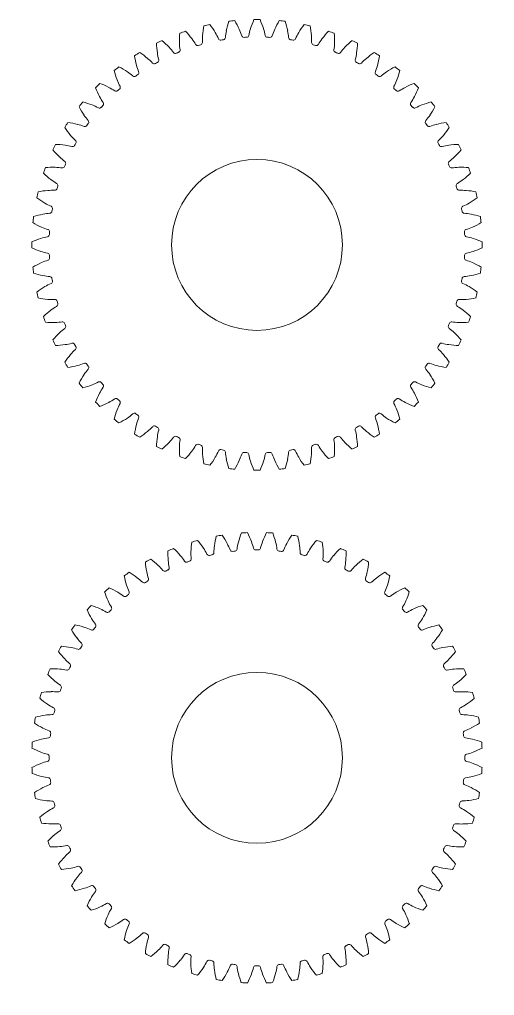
# Model space of a CAD drawing. Header units: millimetres. Extents: x -310 to 169, y -186 to 172.
# Drawn here: x -202.6 to -141.4, y -186.1 to -60.5 of the extents above; entities that cross this region are included whole.
import ezdxf

# ---------------------------------------------------------------- set-up
doc = ezdxf.new("R2010")
doc.units = ezdxf.units.MM
doc.header["$MEASUREMENT"] = 0
doc.layers.add('A-DETL-LWT5', color=2, linetype='Continuous', lineweight=0)

# ---------------------------------------------------------------- blocks, each defined once
blk = doc.blocks.new('*U14')
for p, q in [((-4.32, 26.4), (-4.48, 26.37)), ((-1.5, 26.71), (-1.66, 26.7)), ((-1.34, 26.72), (-1.5, 26.71)), ((1.5, 26.71), (1.34, 26.72)), ((1.66, 26.7), (1.5, 26.71)), ((4.48, 26.37), (4.32, 26.4)), ((-7.41, 25.7), (-7.56, 25.66)), ((-7.25, 25.75), (-7.41, 25.7)), ((-4.48, 26.37), (-4.64, 26.34)), ((4.64, 26.34), (4.48, 26.37)), ((7.41, 25.7), (7.25, 25.75)), ((7.56, 25.66), (7.41, 25.7)), ((-10.24, 24.71), (-10.39, 24.65)), ((-10.09, 24.78), (-10.24, 24.71)), ((10.24, 24.71), (10.09, 24.78)), ((10.39, 24.65), (10.24, 24.71)), ((-12.94, 23.41), (-13.08, 23.33)), ((-12.8, 23.49), (-12.94, 23.41)), ((12.94, 23.41), (12.8, 23.49)), ((13.08, 23.33), (12.94, 23.41)), ((-15.48, 21.82), (-15.61, 21.72)), ((-15.35, 21.91), (-15.48, 21.82)), ((15.48, 21.82), (15.35, 21.91)), ((15.61, 21.72), (15.48, 21.82)), ((-17.82, 19.95), (-17.95, 19.84)), ((-17.7, 20.05), (-17.82, 19.95)), ((17.82, 19.95), (17.7, 20.05)), ((17.95, 19.84), (17.82, 19.95)), ((-19.95, 17.82), (-20.05, 17.7)), ((-19.84, 17.95), (-19.95, 17.82)), ((19.95, 17.82), (19.84, 17.95)), ((20.05, 17.7), (19.95, 17.82)), ((-21.82, 15.48), (-21.91, 15.35)), ((-21.72, 15.61), (-21.82, 15.48)), ((21.82, 15.48), (21.72, 15.61)), ((21.91, 15.35), (21.82, 15.48)), ((-23.41, 12.94), (-23.49, 12.8)), ((-23.33, 13.08), (-23.41, 12.94)), ((23.41, 12.94), (23.33, 13.08)), ((23.49, 12.8), (23.41, 12.94)), ((-24.71, 10.24), (-24.78, 10.09)), ((-24.65, 10.39), (-24.71, 10.24)), ((24.71, 10.24), (24.65, 10.39)), ((24.78, 10.09), (24.71, 10.24)), ((-25.66, 7.56), (-25.7, 7.41)), ((25.7, 7.41), (25.66, 7.56)), ((-25.7, 7.41), (-25.75, 7.25)), ((25.75, 7.25), (25.7, 7.41)), ((-26.37, 4.48), (-26.4, 4.32)), ((-26.34, 4.64), (-26.37, 4.48)), ((26.37, 4.48), (26.34, 4.64)), ((26.4, 4.32), (26.37, 4.48)), ((-26.71, 1.5), (-26.72, 1.34)), ((-26.7, 1.66), (-26.71, 1.5)), ((26.71, 1.5), (26.7, 1.66)), ((26.72, 1.34), (26.71, 1.5)), ((-26.72, -1.34), (-26.71, -1.5)), ((-26.71, -1.5), (-26.7, -1.66)), ((-26.4, -4.32), (-26.37, -4.48)), ((-26.37, -4.48), (-26.34, -4.64)), ((26.34, -4.64), (26.37, -4.48)), ((26.37, -4.48), (26.4, -4.32)), ((-25.75, -7.25), (-25.7, -7.41)), ((-25.7, -7.41), (-25.66, -7.56)), ((25.66, -7.56), (25.7, -7.41)), ((25.7, -7.41), (25.75, -7.25)), ((-24.78, -10.09), (-24.71, -10.24)), ((-24.71, -10.24), (-24.65, -10.39)), ((24.65, -10.39), (24.71, -10.24)), ((24.71, -10.24), (24.78, -10.09)), ((-23.49, -12.8), (-23.41, -12.94)), ((-23.41, -12.94), (-23.33, -13.08)), ((23.33, -13.08), (23.41, -12.94)), ((23.41, -12.94), (23.49, -12.8)), ((-21.91, -15.35), (-21.82, -15.48)), ((-21.82, -15.48), (-21.72, -15.61)), ((21.72, -15.61), (21.82, -15.48)), ((21.82, -15.48), (21.91, -15.35)), ((-20.05, -17.7), (-19.95, -17.82)), ((-19.95, -17.82), (-19.84, -17.95)), ((19.84, -17.95), (19.95, -17.82)), ((19.95, -17.82), (20.05, -17.7)), ((-17.95, -19.84), (-17.82, -19.95)), ((-17.82, -19.95), (-17.7, -20.05)), ((17.7, -20.05), (17.82, -19.95)), ((17.82, -19.95), (17.95, -19.84)), ((-15.61, -21.72), (-15.48, -21.82)), ((-15.48, -21.82), (-15.35, -21.91)), ((15.35, -21.91), (15.48, -21.82)), ((15.48, -21.82), (15.61, -21.72)), ((-13.08, -23.33), (-12.94, -23.41)), ((-12.94, -23.41), (-12.8, -23.49)), ((12.8, -23.49), (12.94, -23.41)), ((12.94, -23.41), (13.08, -23.33)), ((-10.39, -24.65), (-10.24, -24.71)), ((-10.24, -24.71), (-10.09, -24.78)), ((10.09, -24.78), (10.24, -24.71)), ((10.24, -24.71), (10.39, -24.65)), ((-7.56, -25.66), (-7.41, -25.7)), ((-7.41, -25.7), (-7.25, -25.75)), ((-4.64, -26.34), (-4.48, -26.37)), ((-4.48, -26.37), (-4.32, -26.4)), ((4.32, -26.4), (4.48, -26.37)), ((4.48, -26.37), (4.64, -26.34)), ((7.25, -25.75), (7.41, -25.7)), ((7.41, -25.7), (7.56, -25.66)), ((-1.66, -26.7), (-1.5, -26.71)), ((-1.5, -26.71), (-1.34, -26.72)), ((1.34, -26.72), (1.5, -26.71)), ((1.5, -26.71), (1.66, -26.7))]:
    blk.add_line(p, q)
for centre, radius, start, end in [((9.33, 24.62), 10.66, 155.7471, 162.5038), ((0, 0), 29, 89.2275, 90.7725), ((-9.33, 24.62), 10.66, 17.4962, 24.2529), ((3.62, 26.08), 10.66, 168.6043, 175.3609), ((0, 0), 29, 102.0847, 103.6296), ((-14.57, 21.93), 10.66, 30.3533, 37.11), ((6.51, 25.51), 10.66, 162.1757, 168.9324), ((0, 0), 29, 95.6561, 97.201), ((-12.03, 23.42), 10.66, 23.9248, 30.6814), ((-9.19, 24.67), 7.56, 17.2301, 23.9746), ((6.37, 25.54), 7.56, 162.454, 169.1985), ((-6.37, 25.54), 7.56, 10.8015, 17.546), ((9.19, 24.67), 7.56, 156.0254, 162.7699), ((12.03, 23.42), 10.66, 149.3186, 156.0752), ((0, 0), 29, 82.799, 84.3439), ((-6.51, 25.51), 10.66, 11.0676, 17.8243), ((14.57, 21.93), 10.66, 142.89, 149.6467), ((0, 0), 29, 76.3704, 77.9153), ((-3.62, 26.08), 10.66, 4.6391, 11.3957), ((0.67, 26.32), 10.66, 175.0328, 181.7895), ((0, 0), 29, 108.5132, 110.0582), ((-16.94, 20.16), 10.66, 36.7819, 43.5386), ((-14.45, 22.01), 7.56, 30.0873, 36.8317), ((0.53, 26.32), 7.56, 175.3111, 182.0556), ((-11.89, 23.49), 7.56, 23.6587, 30.4032), ((-4.69, 26.64), 0.3, 203.4137, 279.9937), ((-4.37, 26.7), 0.3, 279.292, 355.872), ((3.47, 26.1), 7.56, 168.8825, 175.627), ((-1.68, 27), 0.3, 196.9851, 273.5651), ((-1.35, 27.02), 0.3, 272.8635, 349.4434), ((1.35, 27.02), 0.3, 190.5566, 267.1365), ((1.68, 27), 0.3, 266.4349, 343.0149), ((-3.47, 26.1), 7.56, 4.373, 11.1175), ((4.37, 26.7), 0.3, 184.128, 260.708), ((4.69, 26.64), 0.3, 260.0063, 336.5863), ((11.89, 23.49), 7.56, 149.5968, 156.3413), ((-0.53, 26.32), 7.56, 357.9444, 4.6889), ((14.45, 22.01), 7.56, 143.1683, 149.9127), ((16.94, 20.16), 10.66, 136.4614, 143.2181), ((0, 0), 29, 69.9418, 71.4868), ((-0.67, 26.32), 10.66, 358.2105, 4.9672), ((0, 0), 29, 114.9418, 116.4868), ((-2.28, 26.23), 10.66, 181.4614, 188.2181), ((-19.09, 18.13), 10.66, 43.2105, 49.9672), ((-16.82, 20.25), 7.56, 36.5158, 43.2603), ((-2.43, 26.21), 7.56, 181.7397, 188.4842), ((-7.65, 25.95), 0.3, 209.8423, 286.4223), ((-7.33, 26.04), 0.3, 285.7206, 2.3006), ((7.33, 26.04), 0.3, 177.6994, 254.2794), ((7.65, 25.95), 0.3, 253.5777, 330.1577), ((2.43, 26.21), 7.56, 351.5158, 358.2603), ((16.82, 20.25), 7.56, 136.7397, 143.4842), ((19.09, 18.13), 10.66, 130.0328, 136.7895), ((0, 0), 29, 63.5132, 65.0582), ((2.28, 26.23), 10.66, 351.7819, 358.5386), ((0, 0), 29, 121.3704, 122.9153), ((-5.2, 25.81), 10.66, 187.89, 194.6467), ((-21, 15.88), 10.66, 49.6391, 56.3957), ((-18.98, 18.24), 7.56, 42.9444, 49.6889), ((-5.35, 25.78), 7.56, 188.1683, 194.9127), ((-10.5, 24.93), 0.3, 216.2709, 292.8508), ((-10.2, 25.05), 0.3, 292.1492, 8.7291), ((10.2, 25.05), 0.3, 171.2709, 247.8508), ((10.5, 24.93), 0.3, 247.1492, 323.7291), ((5.35, 25.78), 7.56, 345.0873, 351.8317), ((18.98, 18.24), 7.56, 130.3111, 137.0556), ((21, 15.88), 10.66, 123.6043, 130.3609), ((0, 0), 29, 57.0847, 58.6296), ((5.2, 25.81), 10.66, 345.3533, 352.11), ((0, 0), 29, 127.799, 129.3439), ((-22.64, 13.43), 10.66, 56.0676, 62.8243), ((-8.2, 25.02), 7.56, 194.5968, 201.3413), ((-13.23, 23.59), 0.3, 222.6994, 299.2794), ((-12.94, 23.75), 0.3, 298.5777, 15.1577), ((12.94, 23.75), 0.3, 164.8423, 241.4223), ((13.23, 23.59), 0.3, 240.7206, 317.3006), ((8.2, 25.02), 7.56, 338.6587, 345.4032), ((22.64, 13.43), 10.66, 117.1757, 123.9324), ((0, 0), 29, 50.6561, 52.201), ((-8.06, 25.06), 10.66, 194.3186, 201.0752), ((-20.91, 16), 7.56, 49.373, 56.1175), ((-15.79, 21.96), 0.3, 229.128, 305.708), ((-15.52, 22.16), 0.3, 305.0063, 21.5863), ((15.52, 22.16), 0.3, 158.4137, 234.9937), ((15.79, 21.96), 0.3, 234.292, 310.872), ((20.91, 16), 7.56, 123.8825, 130.627), ((8.06, 25.06), 10.66, 338.9248, 345.6814), ((0, 0), 29, 134.2275, 135.7725), ((-10.81, 24), 10.66, 200.7471, 207.5038), ((-24, 10.81), 10.66, 62.4962, 69.2529), ((-22.57, 13.56), 7.56, 55.8015, 62.546), ((-10.95, 23.94), 7.56, 201.0254, 207.7699), ((-17.9, 20.28), 0.3, 311.4349, 28.0149), ((17.9, 20.28), 0.3, 151.9851, 228.5651), ((10.95, 23.94), 7.56, 332.2301, 338.9746), ((22.57, 13.56), 7.56, 117.454, 124.1985), ((24, 10.81), 10.66, 110.7471, 117.5038), ((0, 0), 29, 44.2275, 45.7725), ((10.81, 24), 10.66, 332.4962, 339.2529), ((-13.56, 22.57), 7.56, 207.454, 214.1985), ((-18.15, 20.06), 0.3, 235.5566, 312.1365), ((18.15, 20.06), 0.3, 227.8635, 304.4434), ((13.56, 22.57), 7.56, 325.8015, 332.546), ((0, 0), 29, 140.6561, 142.201), ((-13.43, 22.64), 10.66, 207.1757, 213.9324), ((-25.06, 8.06), 10.66, 68.9248, 75.6814), ((-23.94, 10.95), 7.56, 62.2301, 68.9746), ((-20.28, 17.9), 0.3, 241.9851, 318.5651), ((-20.06, 18.15), 0.3, 317.8635, 34.4434), ((20.06, 18.15), 0.3, 145.5566, 222.1365), ((20.28, 17.9), 0.3, 221.4349, 298.0149), ((23.94, 10.95), 7.56, 111.0254, 117.7699), ((25.06, 8.06), 10.66, 104.3186, 111.0752), ((13.43, 22.64), 10.66, 326.0676, 332.8243), ((0, 0), 29, 37.799, 39.3439), ((-16, 20.91), 7.56, 213.8825, 220.627), ((16, 20.91), 7.56, 319.373, 326.1175), ((0, 0), 29, 147.0847, 148.6296), ((-15.88, 21), 10.66, 213.6043, 220.3609), ((-25.81, 5.2), 10.66, 75.3533, 82.11), ((-25.02, 8.2), 7.56, 68.6587, 75.4032), ((-22.16, 15.52), 0.3, 248.4137, 324.9937), ((-21.96, 15.79), 0.3, 324.292, 40.872), ((21.96, 15.79), 0.3, 139.128, 215.708), ((22.16, 15.52), 0.3, 215.0063, 291.5863), ((25.02, 8.2), 7.56, 104.5968, 111.3413), ((25.81, 5.2), 10.66, 97.89, 104.6467), ((15.88, 21), 10.66, 319.6391, 326.3957), ((0, 0), 29, 31.3704, 32.9153), ((-18.24, 18.98), 7.56, 220.3111, 227.0556), ((18.24, 18.98), 7.56, 312.9444, 319.6889), ((0, 0), 29, 153.5132, 155.0582), ((-26.23, 2.28), 10.66, 81.7819, 88.5386), ((-25.78, 5.35), 7.56, 75.0873, 81.8317), ((-23.75, 12.94), 0.3, 254.8423, 331.4223), ((-23.59, 13.23), 0.3, 330.7206, 47.3006), ((23.59, 13.23), 0.3, 132.6994, 209.2794), ((23.75, 12.94), 0.3, 208.5777, 285.1577), ((25.78, 5.35), 7.56, 98.1683, 104.9127), ((26.23, 2.28), 10.66, 91.4614, 98.2181), ((0, 0), 29, 24.9418, 26.4868), ((-18.13, 19.09), 10.66, 220.0328, 226.7895), ((-20.25, 16.82), 7.56, 226.7397, 233.4842), ((20.25, 16.82), 7.56, 306.5158, 313.2603), ((18.13, 19.09), 10.66, 313.2105, 319.9672), ((-25.05, 10.2), 0.3, 261.2709, 337.8508), ((-24.93, 10.5), 0.3, 337.1492, 53.7291), ((24.93, 10.5), 0.3, 126.2709, 202.8508), ((25.05, 10.2), 0.3, 202.1492, 278.7291), ((0, 0), 29, 159.9418, 161.4868), ((-20.16, 16.94), 10.66, 226.4614, 233.2181), ((-26.32, -0.67), 10.66, 88.2105, 94.9672), ((-26.21, 2.43), 7.56, 81.5158, 88.2603), ((26.21, 2.43), 7.56, 91.7397, 98.4842), ((26.32, -0.67), 10.66, 85.0328, 91.7895), ((20.16, 16.94), 10.66, 306.7819, 313.5386), ((0, 0), 29, 18.5132, 20.0582), ((-22.01, 14.45), 7.56, 233.1683, 239.9127), ((-25.95, 7.65), 0.3, 343.5777, 60.1577), ((25.95, 7.65), 0.3, 119.8423, 196.4223), ((22.01, 14.45), 7.56, 300.0873, 306.8317), ((0, 0), 29, 166.3704, 167.9153), ((-26.08, -3.62), 10.66, 94.6391, 101.3957), ((-26.32, -0.53), 7.56, 87.9444, 94.6889), ((-26.04, 7.33), 0.3, 267.6994, 344.2794), ((26.04, 7.33), 0.3, 195.7206, 272.3006), ((26.32, -0.53), 7.56, 85.3111, 92.0556), ((26.08, -3.62), 10.66, 78.6043, 85.3609), ((0, 0), 29, 12.0847, 13.6296), ((-21.93, 14.57), 10.66, 232.89, 239.6467), ((-23.49, 11.89), 7.56, 239.5968, 246.3413), ((23.49, 11.89), 7.56, 293.6587, 300.4032), ((21.93, 14.57), 10.66, 300.3533, 307.11), ((-25.51, -6.51), 10.66, 101.0676, 107.8243), ((-26.1, -3.47), 7.56, 94.373, 101.1175), ((-26.7, 4.37), 0.3, 274.128, 350.708), ((-26.64, 4.69), 0.3, 350.0063, 66.5863), ((26.64, 4.69), 0.3, 113.4137, 189.9937), ((26.7, 4.37), 0.3, 189.292, 265.872), ((26.1, -3.47), 7.56, 78.8825, 85.627), ((25.51, -6.51), 10.66, 72.1757, 78.9324), ((0, 0), 29, 172.799, 174.3439), ((-23.42, 12.03), 10.66, 239.3186, 246.0752), ((23.42, 12.03), 10.66, 293.9248, 300.6814), ((0, 0), 29, 5.6561, 7.201), ((-24.67, 9.19), 7.56, 246.0254, 252.7699), ((-27.02, 1.35), 0.3, 280.5566, 357.1365), ((-27, 1.68), 0.3, 356.4349, 73.0149), ((27, 1.68), 0.3, 106.9851, 183.5651), ((27.02, 1.35), 0.3, 182.8635, 259.4434), ((24.67, 9.19), 7.56, 287.2301, 293.9746), ((-24.62, -9.33), 10.66, 107.4962, 114.2529), ((0, 0), 29, 179.2275, 180.7725), ((-25.54, -6.37), 7.56, 100.8015, 107.546), ((25.54, -6.37), 7.56, 72.454, 79.1985), ((24.62, -9.33), 10.66, 65.7471, 72.5038), ((0, 0), 29, 359.2275, 0.7725), ((-24.62, 9.33), 10.66, 245.7471, 252.5038), ((-25.54, 6.37), 7.56, 252.454, 259.1985), ((-27.02, -1.35), 0.3, 2.8635, 79.4434), ((27.02, -1.35), 0.3, 100.5566, 177.1365), ((25.54, 6.37), 7.56, 280.8015, 287.546), ((24.62, 9.33), 10.66, 287.4962, 294.2529), ((-23.42, -12.03), 10.66, 113.9248, 120.6814), ((-24.67, -9.19), 7.56, 107.2301, 113.9746), ((-27, -1.68), 0.3, 286.9851, 3.5651), ((0, 0), 26.75, 356.4349, 357.1365), ((27, -1.68), 0.3, 176.4349, 253.0149), ((24.67, -9.19), 7.56, 66.0254, 72.7699), ((23.42, -12.03), 10.66, 59.3186, 66.0752), ((0, 0), 29, 185.6561, 187.201), ((-25.51, 6.51), 10.66, 252.1757, 258.9324), ((25.51, 6.51), 10.66, 281.0676, 287.8243), ((0, 0), 29, 352.799, 354.3439), ((-26.1, 3.47), 7.56, 258.8825, 265.627), ((-23.49, -11.89), 7.56, 113.6587, 120.4032), ((-26.7, -4.37), 0.3, 9.292, 85.872), ((-26.64, -4.69), 0.3, 293.4137, 9.9937), ((26.64, -4.69), 0.3, 170.0063, 246.5863), ((26.7, -4.37), 0.3, 94.128, 170.708), ((23.49, -11.89), 7.56, 59.5968, 66.3413), ((26.1, 3.47), 7.56, 274.373, 281.1175), ((-21.93, -14.57), 10.66, 120.3533, 127.11), ((0, 0), 29, 192.0847, 193.6296), ((21.93, -14.57), 10.66, 52.89, 59.6467), ((0, 0), 29, 346.3704, 347.9153), ((-26.08, 3.62), 10.66, 258.6043, 265.3609), ((-26.32, 0.53), 7.56, 265.3111, 272.0556), ((-26.04, -7.33), 0.3, 15.7206, 92.3006), ((26.04, -7.33), 0.3, 87.6994, 164.2794), ((26.32, 0.53), 7.56, 267.9444, 274.6889), ((26.08, 3.62), 10.66, 274.6391, 281.3957), ((-20.16, -16.94), 10.66, 126.7819, 133.5386), ((-22.01, -14.45), 7.56, 120.0873, 126.8317), ((-25.95, -7.65), 0.3, 299.8423, 16.4223), ((25.95, -7.65), 0.3, 163.5777, 240.1577), ((22.01, -14.45), 7.56, 53.1683, 59.9127), ((20.16, -16.94), 10.66, 46.4614, 53.2181), ((0, 0), 29, 198.5132, 200.0582), ((-26.32, 0.67), 10.66, 265.0328, 271.7895), ((-26.21, -2.43), 7.56, 271.7397, 278.4842), ((-25.05, -10.2), 0.3, 22.1492, 98.7291), ((25.05, -10.2), 0.3, 81.2709, 157.8508), ((26.21, -2.43), 7.56, 261.5158, 268.2603), ((26.32, 0.67), 10.66, 268.2105, 274.9672), ((0, 0), 29, 339.9418, 341.4868), ((-20.25, -16.82), 7.56, 126.5158, 133.2603), ((-24.93, -10.5), 0.3, 306.2709, 22.8508), ((24.93, -10.5), 0.3, 157.1492, 233.7291), ((20.25, -16.82), 7.56, 46.7397, 53.4842), ((-18.13, -19.09), 10.66, 133.2105, 139.9672), ((0, 0), 29, 204.9418, 206.4868), ((18.13, -19.09), 10.66, 40.0328, 46.7895), ((0, 0), 29, 333.5132, 335.0582), ((-26.23, -2.28), 10.66, 271.4614, 278.2181), ((-25.78, -5.35), 7.56, 278.1683, 284.9127), ((-18.24, -18.98), 7.56, 132.9444, 139.6889), ((-23.75, -12.94), 0.3, 28.5777, 105.1577), ((-23.59, -13.23), 0.3, 312.6994, 29.2794), ((23.59, -13.23), 0.3, 150.7206, 227.3006), ((18.24, -18.98), 7.56, 40.3111, 47.0556), ((23.75, -12.94), 0.3, 74.8423, 151.4223), ((25.78, -5.35), 7.56, 255.0873, 261.8317), ((26.23, -2.28), 10.66, 261.7819, 268.5386), ((-15.88, -21), 10.66, 139.6391, 146.3957), ((15.88, -21), 10.66, 33.6043, 40.3609), ((0, 0), 29, 211.3704, 212.9153), ((-25.81, -5.2), 10.66, 277.89, 284.6467), ((-25.02, -8.2), 7.56, 284.5968, 291.3413), ((-16, -20.91), 7.56, 139.373, 146.1175), ((-22.16, -15.52), 0.3, 35.0063, 111.5863), ((-21.96, -15.79), 0.3, 319.128, 35.708), ((21.96, -15.79), 0.3, 144.292, 220.872), ((16, -20.91), 7.56, 33.8825, 40.627), ((22.16, -15.52), 0.3, 68.4137, 144.9937), ((25.02, -8.2), 7.56, 248.6587, 255.4032), ((25.81, -5.2), 10.66, 255.3533, 262.11), ((0, 0), 29, 327.0847, 328.6296), ((-13.43, -22.64), 10.66, 146.0676, 152.8243), ((13.43, -22.64), 10.66, 27.1757, 33.9324), ((0, 0), 29, 217.799, 219.3439), ((-25.06, -8.06), 10.66, 284.3186, 291.0752), ((-23.94, -10.95), 7.56, 291.0254, 297.7699), ((-20.28, -17.9), 0.3, 41.4349, 118.0149), ((-13.56, -22.57), 7.56, 145.8015, 152.546), ((-20.06, -18.15), 0.3, 325.5566, 42.1365), ((20.06, -18.15), 0.3, 137.8635, 214.4434), ((13.56, -22.57), 7.56, 27.454, 34.1985), ((20.28, -17.9), 0.3, 61.9851, 138.5651), ((23.94, -10.95), 7.56, 242.2301, 248.9746), ((25.06, -8.06), 10.66, 248.9248, 255.6814), ((0, 0), 29, 320.6561, 322.201), ((-10.81, -24), 10.66, 152.4962, 159.2529), ((-22.57, -13.56), 7.56, 297.454, 304.1985), ((-18.15, -20.06), 0.3, 47.8635, 124.4434), ((-17.9, -20.28), 0.3, 331.9851, 48.5651), ((17.9, -20.28), 0.3, 131.4349, 208.0149), ((18.15, -20.06), 0.3, 55.5566, 132.1365), ((22.57, -13.56), 7.56, 235.8015, 242.546), ((10.81, -24), 10.66, 20.7471, 27.5038), ((0, 0), 29, 224.2275, 225.7725), ((-24, -10.81), 10.66, 290.7471, 297.5038), ((-8.06, -25.06), 10.66, 158.9248, 165.6814), ((-10.95, -23.94), 7.56, 152.2301, 158.9746), ((10.95, -23.94), 7.56, 21.0254, 27.7699), ((8.06, -25.06), 10.66, 14.3186, 21.0752), ((24, -10.81), 10.66, 242.4962, 249.2529), ((0, 0), 29, 314.2275, 315.7725), ((0, 0), 29, 230.6561, 232.201), ((-22.64, -13.43), 10.66, 297.1757, 303.9324), ((-20.91, -16), 7.56, 303.8825, 310.627), ((-15.79, -21.96), 0.3, 54.292, 130.872), ((-8.2, -25.02), 7.56, 158.6587, 165.4032), ((-15.52, -22.16), 0.3, 338.4137, 54.9937), ((15.52, -22.16), 0.3, 125.0063, 201.5863), ((8.2, -25.02), 7.56, 14.5968, 21.3413), ((15.79, -21.96), 0.3, 49.128, 125.708), ((20.91, -16), 7.56, 229.373, 236.1175), ((22.64, -13.43), 10.66, 236.0676, 242.8243), ((0, 0), 29, 307.799, 309.3439), ((-5.2, -25.81), 10.66, 165.3533, 172.11), ((-18.98, -18.24), 7.56, 310.3111, 317.0556), ((-13.23, -23.59), 0.3, 60.7206, 137.3006), ((-5.35, -25.78), 7.56, 165.0873, 171.8317), ((-12.94, -23.75), 0.3, 344.8423, 61.4223), ((12.94, -23.75), 0.3, 118.5777, 195.1577), ((5.35, -25.78), 7.56, 8.1683, 14.9127), ((13.23, -23.59), 0.3, 42.6994, 119.2794), ((18.98, -18.24), 7.56, 222.9444, 229.6889), ((5.2, -25.81), 10.66, 7.89, 14.6467), ((0, 0), 29, 237.0847, 238.6296), ((-21, -15.88), 10.66, 303.6043, 310.3609), ((-2.28, -26.23), 10.66, 171.7819, 178.5386), ((-16.82, -20.25), 7.56, 316.7397, 323.4842), ((-10.5, -24.93), 0.3, 67.1492, 143.7291), ((-10.2, -25.05), 0.3, 351.2709, 67.8508), ((-2.43, -26.21), 7.56, 171.5158, 178.2603), ((10.2, -25.05), 0.3, 112.1492, 188.7291), ((2.43, -26.21), 7.56, 1.7397, 8.4842), ((10.5, -24.93), 0.3, 36.2709, 112.8508), ((16.82, -20.25), 7.56, 216.5158, 223.2603), ((2.28, -26.23), 10.66, 1.4614, 8.2181), ((21, -15.88), 10.66, 229.6391, 236.3957), ((0, 0), 29, 301.3704, 302.9153), ((0, 0), 29, 243.5132, 245.0582), ((-19.09, -18.13), 10.66, 310.0328, 316.7895), ((0.67, -26.32), 10.66, 178.2105, 184.9672), ((-14.45, -22.01), 7.56, 323.1683, 329.9127), ((-7.65, -25.95), 0.3, 73.5777, 150.1577), ((-7.33, -26.04), 0.3, 357.6994, 74.2794), ((0.53, -26.32), 7.56, 177.9444, 184.6889), ((-4.69, -26.64), 0.3, 80.0063, 156.5863), ((4.69, -26.64), 0.3, 23.4137, 99.9937), ((-0.53, -26.32), 7.56, 355.3111, 2.0556), ((7.33, -26.04), 0.3, 105.7206, 182.3006), ((7.65, -25.95), 0.3, 29.8423, 106.4223), ((14.45, -22.01), 7.56, 210.0873, 216.8317), ((-0.67, -26.32), 10.66, 355.0328, 1.7895), ((19.09, -18.13), 10.66, 223.2105, 229.9672), ((0, 0), 29, 294.9418, 296.4868), ((0, 0), 29, 249.9418, 251.4868), ((-16.94, -20.16), 10.66, 316.4614, 323.2181), ((3.62, -26.08), 10.66, 184.6391, 191.3957), ((-14.57, -21.93), 10.66, 322.89, 329.6467), ((-11.89, -23.49), 7.56, 329.5968, 336.3413), ((-4.37, -26.7), 0.3, 4.128, 80.708), ((3.47, -26.1), 7.56, 184.373, 191.1175), ((6.51, -25.51), 10.66, 191.0676, 197.8243), ((-9.19, -24.67), 7.56, 336.0254, 342.7699), ((-1.68, -27), 0.3, 86.4349, 163.0149), ((-1.35, -27.02), 0.3, 10.5566, 87.1365), ((6.37, -25.54), 7.56, 190.8015, 197.546), ((-6.37, -25.54), 7.56, 342.454, 349.1985), ((1.35, -27.02), 0.3, 92.8635, 169.4434), ((1.68, -27), 0.3, 16.9851, 93.5651), ((9.19, -24.67), 7.56, 197.2301, 203.9746), ((-6.51, -25.51), 10.66, 342.1757, 348.9324), ((-3.47, -26.1), 7.56, 348.8825, 355.627), ((4.37, -26.7), 0.3, 99.292, 175.872), ((11.89, -23.49), 7.56, 203.6587, 210.4032), ((14.57, -21.93), 10.66, 210.3533, 217.11), ((-3.62, -26.08), 10.66, 348.6043, 355.3609), ((16.94, -20.16), 10.66, 216.7819, 223.5386), ((0, 0), 29, 288.5132, 290.0582), ((0, 0), 29, 256.3704, 257.9153), ((0, 0), 29, 262.799, 264.3439), ((-12.03, -23.42), 10.66, 329.3186, 336.0752), ((9.33, -24.62), 10.66, 197.4962, 204.2529), ((-9.33, -24.62), 10.66, 335.7471, 342.5038), ((12.03, -23.42), 10.66, 203.9248, 210.6814), ((0, 0), 29, 275.6561, 277.201), ((0, 0), 29, 282.0847, 283.6296), ((0, 0), 29, 269.2275, 270.7725)]:
    blk.add_arc(centre, radius, start, end)

msp = doc.modelspace()

# ---------------------------------------------------------------- linework, layer by layer
at = {"layer": 'A-DETL-LWT5'}
for centre in [(-172, -89.5), (-172, -155.5)]:
    msp.add_circle(centre, 11, dxfattribs=at)

# ---------------------------------------------------------------- block references
msp.add_blockref('*U14', (-172, -89.5), dxfattribs=at)
at = {"layer": 'A-DETL-LWT5', "xscale": -1, "rotation": 183.2142857142857}
msp.add_blockref('*U14', (-172, -155.5), dxfattribs=at)

doc.saveas('drawing.dxf')
